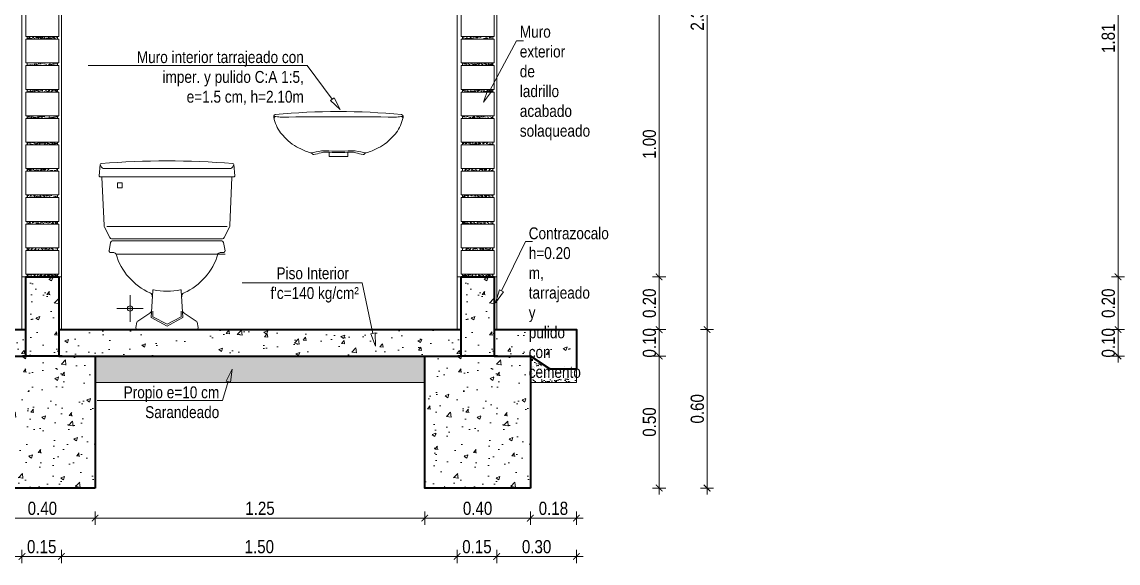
# Model space of a CAD drawing. Header units: metres. Extents: x 115.1 to 149.6, y 26.3 to 56.6.
# Drawn here: x 120.34 to 124.495, y 46.365 to 48.414 of the extents above; entities that cross this region are included whole.
import ezdxf
from ezdxf import colors
from ezdxf.entities.mleader import LeaderData, LeaderLine
from ezdxf.math import Vec2, Vec3

# ---------------------------------------------------------------- set-up
doc = ezdxf.new("R2010")
doc.units = ezdxf.units.M
doc.layers.get('0').update_dxf_attribs({"color": 250})
doc.layers.get('Defpoints').update_dxf_attribs({"color": 30, "lineweight": 9})
for name, color, linetype, lineweight in [('-Achurado', 251, 'Continuous', 5), ('-Acotado', 251, 'Continuous', 5), ('-Corte', 7, 'Continuous', 35), ('-Ladrillo', 34, 'Continuous', 9), ('-Vista', 148, 'Continuous', 9), ('sanitarios', 134, 'Continuous', 15)]:
    doc.layers.add(name, color=color, linetype=linetype, lineweight=lineweight)
doc.layers.add('A_50_CotasExter', color=253, linetype='Continuous')
doc.styles.add('-Arial Narrow', font='ARIALN.TTF')
doc.dimstyles.new('Esc 1_20n', dxfattribs={"dimscale": 0.02, "dimtxt": 2, "dimasz": 1, "dimexe": 1, "dimexo": 1, "dimgap": 0.45, "dimtad": 1, "dimtoh": 1, "dimzin": 3, "dimdsep": 46, "dimtxsty": '-Arial Narrow', "dimblk": 'ARCHTICK', "dimcen": 1, "dimdle": 1, "dimclrd": 252, "dimclre": 252, "dimclrt": 252, "dimadec": 0, "dimazin": 0, "dimtfac": 1, "dimtix": 1, "dimtmove": 1, "dimatfit": 2, "dimldrblk": 'ARCHTICK', "dimfxl": 1, "dimfxlon": 1, "dimtolj": 2, "dimlwd": 5, "dimlwe": 5, "dimarcsym": 0})

# ---------------------------------------------------------------- blocks, each defined once
blk = doc.blocks.new('Ladrillo de Canto')
at = {"layer": '-Achurado', "ltscale": 0.009}
h = blk.add_hatch(dxfattribs=at)
h.set_pattern_fill('AR-CONC', color=256, scale=0.0001)
h.paths.add_polyline_path([(0.0575, 0.01), (-0.0575, 0.01), (-0.0575, 0), (0.0575, 0)])
at = {"layer": '-Ladrillo', "lineweight": 5}
for p, q in [((-0.0625, 0.1), (0.0625, 0.1)), ((-0.0625, 0.01), (-0.0625, 0.1)), ((0.0625, 0.1), (0.0625, 0.01)), ((0.0625, 0.01), (-0.0625, 0.01))]:
    blk.add_line(p, q, dxfattribs=at)
blk.add_lwpolyline([(0.0575, 0.01), (-0.0575, 0.01), (-0.0575, 0), (0.0575, 0)], close=True, dxfattribs=at)
blk = doc.blocks.new('*U294')
at = {"layer": '-Acotado', "xscale": -1}
blk.add_blockref('Ladrillo de Canto', (0, -0.05), dxfattribs=at)
blk = doc.blocks.new('*U295')
at = {"layer": '-Acotado', "color": 0, "linetype": 'ByBlock', "lineweight": -2, "transparency": 16777216}
for p in [(0, 1.9), (0, 1.8)]:
    blk.add_blockref('*U294', p, dxfattribs=at)
at = {"layer": '-Acotado', "color": 0, "linetype": 'ByBlock', "lineweight": -2}
for p in [(0, 1.7), (0, 1.6), (0, 1.5), (0, 1.4), (0, 1.3), (0, 1.2), (0, 1.1), (0, 1), (0, 0.9), (0, 0.8), (0, 0.7), (0, 0.6), (0, 0.5), (0, 0.4), (0, 0.3), (0, 0.2), (0, 0.1), (0, 0)]:
    blk.add_blockref('*U294', p, dxfattribs=at)
blk = doc.blocks.new('_ArchTick')
at = {"color": 0, "linetype": 'ByBlock', "const_width": 0.15}
blk.add_lwpolyline([(-0.5, -0.5), (0.5, 0.5)], dxfattribs=at)
blk = doc.blocks.new('*D298')
at = {"layer": 'A_50_CotasExter', "color": 252, "lineweight": 5, "transparency": 16777216}
for p, q in [((120.2172, 46.5603), (120.2172, 46.5103)), ((120.6172, 46.5603), (120.6172, 46.5103)), ((120.1922, 46.5353), (120.6422, 46.5353))]:
    blk.add_line(p, q, dxfattribs=at)
at = {"layer": 'Defpoints', "color": 0, "transparency": 16777216}
for p in [(120.2172, 46.6491), (120.6172, 46.6491), (120.6172, 46.5353)]:
    blk.add_point(p, dxfattribs=at)
at = {"layer": 'A_50_CotasExter', "color": 252, "lineweight": 5, "transparency": 16777216, "xscale": 0.025, "yscale": 0.025, "zscale": 0.025, "rotation": 180}
blk.add_blockref('_ArchTick', (120.2172, 46.5353), dxfattribs=at)
at = {"layer": 'A_50_CotasExter', "color": 252, "lineweight": 5, "transparency": 16777216, "xscale": 0.025, "yscale": 0.025, "zscale": 0.025}
blk.add_blockref('_ArchTick', (120.6172, 46.5353), dxfattribs=at)
at = {"layer": 'A_50_CotasExter', "color": 252, "transparency": 16777216, "insert": (120.4172, 46.572), "char_height": 0.05, "attachment_point": 5, "style": '-Arial Narrow'}
blk.add_mtext('\\A2;0.40', dxfattribs=at)
blk = doc.blocks.new('*D299')
at = {"layer": 'A_50_CotasExter', "color": 252, "lineweight": 5, "transparency": 16777216}
for p, q in [((120.3147, 46.39), (120.5147, 46.39)), ((120.3397, 46.415), (120.3397, 46.365)), ((120.4897, 46.415), (120.4897, 46.365))]:
    blk.add_line(p, q, dxfattribs=at)
at = {"layer": 'Defpoints', "color": 0, "transparency": 16777216}
for p in [(120.3397, 47.2491), (120.4897, 47.2491), (120.4897, 46.39)]:
    blk.add_point(p, dxfattribs=at)
at = {"layer": 'A_50_CotasExter', "color": 252, "lineweight": 5, "transparency": 16777216, "xscale": 0.025, "yscale": 0.025, "zscale": 0.025}
for p, rotation in [((120.3397, 46.39), 179.9999992229521), ((120.4897, 46.39), 359.9999992229521)]:
    blk.add_blockref('_ArchTick', p, dxfattribs=dict(at, rotation=rotation))
at = {"layer": 'A_50_CotasExter', "color": 252, "transparency": 16777216, "insert": (120.4147, 46.4268), "char_height": 0.05, "attachment_point": 5, "rotation": 360, "style": '-Arial Narrow'}
blk.add_mtext('\\A2;0.15', dxfattribs=at)
blk = doc.blocks.new('*D296')
at = {"layer": 'A_50_CotasExter', "color": 252, "lineweight": 5, "transparency": 16777216}
for p, q in [((118.8147, 46.39), (120.3647, 46.39)), ((118.8397, 46.415), (118.8397, 46.365)), ((120.3397, 46.415), (120.3397, 46.365))]:
    blk.add_line(p, q, dxfattribs=at)
at = {"layer": 'Defpoints', "color": 0, "transparency": 16777216}
for p in [(118.8397, 47.2491), (120.3397, 47.2491), (120.3397, 46.39)]:
    blk.add_point(p, dxfattribs=at)
at = {"layer": 'A_50_CotasExter', "color": 252, "lineweight": 5, "transparency": 16777216, "xscale": 0.025, "yscale": 0.025, "zscale": 0.025}
for p, rotation in [((118.8397, 46.39), 179.9999992229524), ((120.3397, 46.39), 359.9999992229523)]:
    blk.add_blockref('_ArchTick', p, dxfattribs=dict(at, rotation=rotation))
at = {"layer": 'A_50_CotasExter', "color": 252, "transparency": 16777216, "insert": (119.5897, 46.4268), "char_height": 0.05, "attachment_point": 5, "rotation": 360, "style": '-Arial Narrow'}
blk.add_mtext('\\A2;1.50', dxfattribs=at)
blk = doc.blocks.new('*U300')
at = {"layer": '-Acotado', "xscale": -1}
blk.add_blockref('Ladrillo de Canto', (0, -0.05), dxfattribs=at)
blk = doc.blocks.new('*U301')
at = {"layer": '-Acotado', "color": 0, "linetype": 'ByBlock', "lineweight": -2, "transparency": 16777216}
for p in [(0, 1.9), (0, 1.8)]:
    blk.add_blockref('*U300', p, dxfattribs=at)
at = {"layer": '-Acotado', "color": 0, "linetype": 'ByBlock', "lineweight": -2}
for p in [(0, 1.7), (0, 1.6), (0, 1.5), (0, 1.4), (0, 1.3), (0, 1.2), (0, 1.1), (0, 1), (0, 0.9), (0, 0.8), (0, 0.7), (0, 0.6), (0, 0.5), (0, 0.4), (0, 0.3), (0, 0.2), (0, 0.1), (0, 0)]:
    blk.add_blockref('*U300', p, dxfattribs=at)
blk = doc.blocks.new('_ClosedBlank')
at = {"color": 0, "linetype": 'ByBlock', "lineweight": -2}
for p, q in [((-1, 0.167), (0, 0)), ((-1, 0.167), (-1, -0.167)), ((0, 0), (-1, -0.167))]:
    blk.add_line(p, q, dxfattribs=at)
blk = doc.blocks.new('*D304')
at = {"layer": 'A_50_CotasExter', "color": 252, "lineweight": 5, "transparency": 16777216}
for p, q in [((121.8672, 46.5603), (121.8672, 46.5103)), ((122.2672, 46.5603), (122.2672, 46.5103)), ((121.8422, 46.5353), (122.2922, 46.5353))]:
    blk.add_line(p, q, dxfattribs=at)
at = {"layer": 'Defpoints', "color": 0, "transparency": 16777216}
for p in [(121.8672, 46.6491), (122.2672, 46.6491), (122.2672, 46.5353)]:
    blk.add_point(p, dxfattribs=at)
at = {"layer": 'A_50_CotasExter', "color": 252, "lineweight": 5, "transparency": 16777216, "xscale": 0.025, "yscale": 0.025, "zscale": 0.025, "rotation": 180}
blk.add_blockref('_ArchTick', (121.8672, 46.5353), dxfattribs=at)
at = {"layer": 'A_50_CotasExter', "color": 252, "lineweight": 5, "transparency": 16777216, "xscale": 0.025, "yscale": 0.025, "zscale": 0.025}
blk.add_blockref('_ArchTick', (122.2672, 46.5353), dxfattribs=at)
at = {"layer": 'A_50_CotasExter', "color": 252, "transparency": 16777216, "insert": (122.0672, 46.572), "char_height": 0.05, "attachment_point": 5, "style": '-Arial Narrow'}
blk.add_mtext('\\A2;0.40', dxfattribs=at)
blk = doc.blocks.new('*D305')
at = {"layer": 'A_50_CotasExter', "color": 252, "lineweight": 5, "transparency": 16777216}
for p, q in [((121.9647, 46.39), (122.1647, 46.39)), ((121.9897, 46.415), (121.9897, 46.365)), ((122.1397, 46.415), (122.1397, 46.365))]:
    blk.add_line(p, q, dxfattribs=at)
at = {"layer": 'Defpoints', "color": 0, "transparency": 16777216}
for p in [(121.9897, 47.2491), (122.1397, 47.2491), (122.1397, 46.39)]:
    blk.add_point(p, dxfattribs=at)
at = {"layer": 'A_50_CotasExter', "color": 252, "lineweight": 5, "transparency": 16777216, "xscale": 0.025, "yscale": 0.025, "zscale": 0.025}
for p, rotation in [((121.9897, 46.39), 179.9999992229521), ((122.1397, 46.39), 359.9999992229521)]:
    blk.add_blockref('_ArchTick', p, dxfattribs=dict(at, rotation=rotation))
at = {"layer": 'A_50_CotasExter', "color": 252, "transparency": 16777216, "insert": (122.0647, 46.4268), "char_height": 0.05, "attachment_point": 5, "rotation": 360, "style": '-Arial Narrow'}
blk.add_mtext('\\A2;0.15', dxfattribs=at)
blk = doc.blocks.new('*D302')
at = {"layer": 'A_50_CotasExter', "color": 252, "lineweight": 5, "transparency": 16777216}
for p, q in [((120.4647, 46.39), (122.0147, 46.39)), ((120.4897, 46.415), (120.4897, 46.365)), ((121.9897, 46.415), (121.9897, 46.365))]:
    blk.add_line(p, q, dxfattribs=at)
at = {"layer": 'Defpoints', "color": 0, "transparency": 16777216}
for p in [(120.4897, 47.2491), (121.9897, 47.2491), (121.9897, 46.39)]:
    blk.add_point(p, dxfattribs=at)
at = {"layer": 'A_50_CotasExter', "color": 252, "lineweight": 5, "transparency": 16777216, "xscale": 0.025, "yscale": 0.025, "zscale": 0.025}
for p, rotation in [((120.4897, 46.39), 179.9999992229524), ((121.9897, 46.39), 359.9999992229523)]:
    blk.add_blockref('_ArchTick', p, dxfattribs=dict(at, rotation=rotation))
at = {"layer": 'A_50_CotasExter', "color": 252, "transparency": 16777216, "insert": (121.2397, 46.4268), "char_height": 0.05, "attachment_point": 5, "rotation": 360, "style": '-Arial Narrow'}
blk.add_mtext('\\A2;1.50', dxfattribs=at)
blk = doc.blocks.new('*D303')
at = {"layer": 'A_50_CotasExter', "color": 252, "lineweight": 5, "transparency": 16777216}
for p, q in [((120.6172, 46.5603), (120.6172, 46.5103)), ((121.8672, 46.5603), (121.8672, 46.5103)), ((120.5922, 46.5353), (121.8922, 46.5353))]:
    blk.add_line(p, q, dxfattribs=at)
at = {"layer": 'Defpoints', "color": 0, "transparency": 16777216}
for p in [(120.6172, 46.6491), (121.8672, 46.6491), (121.8672, 46.5353)]:
    blk.add_point(p, dxfattribs=at)
at = {"layer": 'A_50_CotasExter', "color": 252, "lineweight": 5, "transparency": 16777216, "xscale": 0.025, "yscale": 0.025, "zscale": 0.025, "rotation": 180}
blk.add_blockref('_ArchTick', (120.6172, 46.5353), dxfattribs=at)
at = {"layer": 'A_50_CotasExter', "color": 252, "lineweight": 5, "transparency": 16777216, "xscale": 0.025, "yscale": 0.025, "zscale": 0.025}
blk.add_blockref('_ArchTick', (121.8672, 46.5353), dxfattribs=at)
at = {"layer": 'A_50_CotasExter', "color": 252, "transparency": 16777216, "insert": (121.2422, 46.572), "char_height": 0.05, "attachment_point": 5, "style": '-Arial Narrow'}
blk.add_mtext('\\A2;1.25', dxfattribs=at)
blk = doc.blocks.new('*D306')
at = {"layer": 'A_50_CotasExter', "color": 252, "lineweight": 5, "transparency": 16777216}
for p, q in [((122.2672, 46.5603), (122.2672, 46.5103)), ((122.4422, 46.5603), (122.4422, 46.5103)), ((122.4672, 46.5353), (122.2422, 46.5353))]:
    blk.add_line(p, q, dxfattribs=at)
at = {"layer": 'Defpoints', "color": 0, "transparency": 16777216}
for p in [(122.2672, 47.2491), (122.4422, 47.2491), (122.2672, 46.5353)]:
    blk.add_point(p, dxfattribs=at)
at = {"layer": 'A_50_CotasExter', "color": 252, "lineweight": 5, "transparency": 16777216, "xscale": 0.025, "yscale": 0.025, "zscale": 0.025, "rotation": 180}
blk.add_blockref('_ArchTick', (122.2672, 46.5353), dxfattribs=at)
at = {"layer": 'A_50_CotasExter', "color": 252, "lineweight": 5, "transparency": 16777216, "xscale": 0.025, "yscale": 0.025, "zscale": 0.025}
blk.add_blockref('_ArchTick', (122.4422, 46.5353), dxfattribs=at)
at = {"layer": 'A_50_CotasExter', "color": 252, "transparency": 16777216, "insert": (122.3547, 46.572), "char_height": 0.05, "attachment_point": 5, "style": '-Arial Narrow'}
blk.add_mtext('\\A2;0.18', dxfattribs=at)
blk = doc.blocks.new('*D307')
at = {"layer": 'A_50_CotasExter', "color": 252, "lineweight": 5, "transparency": 16777216}
for p, q in [((122.4672, 46.39), (122.1147, 46.39)), ((122.1397, 46.415), (122.1397, 46.365)), ((122.4422, 46.415), (122.4422, 46.365))]:
    blk.add_line(p, q, dxfattribs=at)
at = {"layer": 'Defpoints', "color": 0, "transparency": 16777216}
for p in [(122.1397, 47.2491), (122.4422, 47.2491), (122.1397, 46.39)]:
    blk.add_point(p, dxfattribs=at)
at = {"layer": 'A_50_CotasExter', "color": 252, "lineweight": 5, "transparency": 16777216, "xscale": 0.025, "yscale": 0.025, "zscale": 0.025}
for p, rotation in [((122.1397, 46.39), 180.0000007770476), ((122.4422, 46.39), 7.770476262436432e-07)]:
    blk.add_blockref('_ArchTick', p, dxfattribs=dict(at, rotation=rotation))
at = {"layer": 'A_50_CotasExter', "color": 252, "transparency": 16777216, "insert": (122.2909, 46.4268), "char_height": 0.05, "attachment_point": 5, "rotation": 0, "style": '-Arial Narrow'}
blk.add_mtext('\\A2;0.30', dxfattribs=at)
blk = doc.blocks.new('*D316')
at = {"layer": 'A_50_CotasExter', "color": 252, "lineweight": 5, "transparency": 16777216}
for p, q in [((122.7555, 46.6241), (122.7555, 47.1741)), ((122.7305, 47.1491), (122.7805, 47.1491)), ((122.7305, 46.6491), (122.7805, 46.6491))]:
    blk.add_line(p, q, dxfattribs=at)
at = {"layer": 'Defpoints', "color": 0, "transparency": 16777216}
for p in [(122.2722, 47.1491), (122.7555, 47.1491), (122.2722, 46.6491)]:
    blk.add_point(p, dxfattribs=at)
at = {"layer": 'A_50_CotasExter', "color": 252, "lineweight": 5, "transparency": 16777216, "xscale": 0.025, "yscale": 0.025, "zscale": 0.025}
for p, rotation in [((122.7555, 47.1491), 90), ((122.7555, 46.6491), 270)]:
    blk.add_blockref('_ArchTick', p, dxfattribs=dict(at, rotation=rotation))
at = {"layer": 'A_50_CotasExter', "color": 252, "transparency": 16777216, "insert": (122.7187, 46.8991), "char_height": 0.05, "attachment_point": 5, "rotation": 90, "style": '-Arial Narrow'}
blk.add_mtext('\\A2;0.50', dxfattribs=at)
blk = doc.blocks.new('*D317')
at = {"layer": 'A_50_CotasExter', "color": 252, "lineweight": 5, "transparency": 16777216}
for p, q in [((122.7555, 47.2491), (122.7555, 47.2741)), ((122.7305, 47.2491), (122.7805, 47.2491)), ((122.7555, 47.1491), (122.7555, 47.2491)), ((122.7305, 47.1491), (122.7805, 47.1491)), ((122.7555, 47.1491), (122.7555, 47.1241))]:
    blk.add_line(p, q, dxfattribs=at)
at = {"layer": 'Defpoints', "color": 0, "transparency": 16777216}
for p in [(122.4472, 47.2491), (122.7555, 47.2491), (122.2722, 47.1491)]:
    blk.add_point(p, dxfattribs=at)
at = {"layer": 'A_50_CotasExter', "color": 252, "lineweight": 5, "transparency": 16777216, "xscale": 0.025, "yscale": 0.025, "zscale": 0.025}
for p, rotation in [((122.7555, 47.2491), 270), ((122.7555, 47.1491), 90)]:
    blk.add_blockref('_ArchTick', p, dxfattribs=dict(at, rotation=rotation))
at = {"layer": 'A_50_CotasExter', "color": 252, "transparency": 16777216, "insert": (122.7187, 47.1991), "char_height": 0.05, "attachment_point": 5, "rotation": 90, "style": '-Arial Narrow'}
blk.add_mtext('\\A2;0.10', dxfattribs=at)
blk = doc.blocks.new('*D318')
at = {"layer": 'A_50_CotasExter', "color": 252, "lineweight": 5, "transparency": 16777216}
for p, q in [((122.7555, 47.2241), (122.7555, 47.4741)), ((122.7305, 47.4491), (122.7805, 47.4491)), ((122.7305, 47.2491), (122.7805, 47.2491))]:
    blk.add_line(p, q, dxfattribs=at)
at = {"layer": 'Defpoints', "color": 0, "transparency": 16777216}
for p in [(122.1447, 47.4491), (122.7555, 47.4491), (122.4472, 47.2491)]:
    blk.add_point(p, dxfattribs=at)
at = {"layer": 'A_50_CotasExter', "color": 252, "lineweight": 5, "transparency": 16777216, "xscale": 0.025, "yscale": 0.025, "zscale": 0.025}
for p, rotation in [((122.7555, 47.4491), 90), ((122.7555, 47.2491), 270)]:
    blk.add_blockref('_ArchTick', p, dxfattribs=dict(at, rotation=rotation))
at = {"layer": 'A_50_CotasExter', "color": 252, "transparency": 16777216, "insert": (122.7187, 47.3491), "char_height": 0.05, "attachment_point": 5, "rotation": 90, "style": '-Arial Narrow'}
blk.add_mtext('\\A2;0.20', dxfattribs=at)
blk = doc.blocks.new('*D319')
at = {"layer": 'A_50_CotasExter', "color": 252, "lineweight": 5, "transparency": 16777216}
for p, q in [((122.7555, 47.4241), (122.7555, 48.4791)), ((122.7305, 48.4541), (122.7805, 48.4541)), ((122.7305, 47.4491), (122.7805, 47.4491))]:
    blk.add_line(p, q, dxfattribs=at)
at = {"layer": 'Defpoints', "color": 0, "transparency": 16777216}
for p in [(121.9947, 48.4541), (122.7555, 48.4541), (122.1447, 47.4491)]:
    blk.add_point(p, dxfattribs=at)
at = {"layer": 'A_50_CotasExter', "color": 252, "lineweight": 5, "transparency": 16777216, "xscale": 0.025, "yscale": 0.025, "zscale": 0.025}
for p, rotation in [((122.7555, 48.4541), 90), ((122.7555, 47.4491), 270)]:
    blk.add_blockref('_ArchTick', p, dxfattribs=dict(at, rotation=rotation))
at = {"layer": 'A_50_CotasExter', "color": 252, "transparency": 16777216, "insert": (122.7187, 47.9516), "char_height": 0.05, "attachment_point": 5, "rotation": 90, "style": '-Arial Narrow'}
blk.add_mtext('\\A2;1.00', dxfattribs=at)
blk = doc.blocks.new('*D322')
at = {"layer": 'A_50_CotasExter', "color": 252, "lineweight": 5, "transparency": 16777216}
for p, q in [((122.9371, 46.6241), (122.9371, 47.2741)), ((122.9121, 47.2491), (122.9621, 47.2491)), ((122.9121, 46.6491), (122.9621, 46.6491))]:
    blk.add_line(p, q, dxfattribs=at)
at = {"layer": 'Defpoints', "color": 0, "transparency": 16777216}
for p in [(122.2722, 47.2491), (122.9371, 47.2491), (122.2722, 46.6491)]:
    blk.add_point(p, dxfattribs=at)
at = {"layer": 'A_50_CotasExter', "color": 252, "lineweight": 5, "transparency": 16777216, "xscale": 0.025, "yscale": 0.025, "zscale": 0.025}
for p, rotation in [((122.9371, 47.2491), 90), ((122.9371, 46.6491), 270)]:
    blk.add_blockref('_ArchTick', p, dxfattribs=dict(at, rotation=rotation))
at = {"layer": 'A_50_CotasExter', "color": 252, "transparency": 16777216, "insert": (122.9004, 46.9491), "char_height": 0.05, "attachment_point": 5, "rotation": 90, "style": '-Arial Narrow'}
blk.add_mtext('\\A2;0.60', dxfattribs=at)
blk = doc.blocks.new('*D323')
at = {"layer": 'A_50_CotasExter', "color": 252, "lineweight": 5, "transparency": 16777216}
for p, q in [((122.9121, 49.6257), (122.9621, 49.6257)), ((122.9371, 47.2241), (122.9371, 49.6507)), ((122.9121, 47.2491), (122.9621, 47.2491))]:
    blk.add_line(p, q, dxfattribs=at)
at = {"layer": 'Defpoints', "color": 0, "transparency": 16777216}
for p in [(122.1351, 49.6257), (122.9371, 49.6257), (122.2722, 47.2491)]:
    blk.add_point(p, dxfattribs=at)
at = {"layer": 'A_50_CotasExter', "color": 252, "lineweight": 5, "transparency": 16777216, "xscale": 0.025, "yscale": 0.025, "zscale": 0.025}
for p, rotation in [((122.9371, 49.6257), 90), ((122.9371, 47.2491), 270)]:
    blk.add_blockref('_ArchTick', p, dxfattribs=dict(at, rotation=rotation))
at = {"layer": 'A_50_CotasExter', "color": 252, "transparency": 16777216, "insert": (122.9004, 48.4374), "char_height": 0.05, "attachment_point": 5, "rotation": 90, "style": '-Arial Narrow'}
blk.add_mtext('\\A2;2.38', dxfattribs=at)
blk = doc.blocks.new('*D347')
at = {"layer": 'A_50_CotasExter', "color": 252, "lineweight": 5, "transparency": 16777216}
for p, q in [((124.4953, 47.2491), (124.4953, 47.2741)), ((124.5203, 47.2491), (124.4703, 47.2491)), ((124.4953, 47.1491), (124.4953, 47.2491)), ((124.5203, 47.1491), (124.4703, 47.1491)), ((124.4953, 47.1491), (124.4953, 47.1241))]:
    blk.add_line(p, q, dxfattribs=at)
at = {"layer": 'Defpoints', "color": 0, "transparency": 16777216}
for p in [(124.4953, 47.2491), (124.6177, 47.2491), (124.6177, 47.1491)]:
    blk.add_point(p, dxfattribs=at)
at = {"layer": 'A_50_CotasExter', "color": 252, "lineweight": 5, "transparency": 16777216, "xscale": 0.025, "yscale": 0.025, "zscale": 0.025}
for p, rotation in [((124.4953, 47.2491), 270), ((124.4953, 47.1491), 90)]:
    blk.add_blockref('_ArchTick', p, dxfattribs=dict(at, rotation=rotation))
at = {"layer": 'A_50_CotasExter', "color": 252, "transparency": 16777216, "insert": (124.4586, 47.1991), "char_height": 0.05, "attachment_point": 5, "rotation": 90, "style": '-Arial Narrow'}
blk.add_mtext('\\A2;0.10', dxfattribs=at)
blk = doc.blocks.new('*D348')
at = {"layer": 'A_50_CotasExter', "color": 252, "lineweight": 5, "transparency": 16777216}
for p, q in [((124.4953, 47.2241), (124.4953, 47.4741)), ((124.5203, 47.4491), (124.4703, 47.4491)), ((124.5203, 47.2491), (124.4703, 47.2491))]:
    blk.add_line(p, q, dxfattribs=at)
at = {"layer": 'Defpoints', "color": 0, "transparency": 16777216}
for p in [(124.4953, 47.4491), (124.9177, 47.4491), (124.6177, 47.2491)]:
    blk.add_point(p, dxfattribs=at)
at = {"layer": 'A_50_CotasExter', "color": 252, "lineweight": 5, "transparency": 16777216, "xscale": 0.025, "yscale": 0.025, "zscale": 0.025}
for p, rotation in [((124.4953, 47.4491), 90), ((124.4953, 47.2491), 270)]:
    blk.add_blockref('_ArchTick', p, dxfattribs=dict(at, rotation=rotation))
at = {"layer": 'A_50_CotasExter', "color": 252, "transparency": 16777216, "insert": (124.4586, 47.3491), "char_height": 0.05, "attachment_point": 5, "rotation": 90, "style": '-Arial Narrow'}
blk.add_mtext('\\A2;0.20', dxfattribs=at)
blk = doc.blocks.new('*D349')
at = {"layer": 'A_50_CotasExter', "color": 252, "lineweight": 5, "transparency": 16777216}
for p, q in [((124.5203, 49.2564), (124.4703, 49.2564)), ((124.4953, 47.4241), (124.4953, 49.2814)), ((124.5203, 47.4491), (124.4703, 47.4491))]:
    blk.add_line(p, q, dxfattribs=at)
at = {"layer": 'Defpoints', "color": 0, "transparency": 16777216}
for p in [(124.4953, 49.2564), (125.0677, 49.2564), (124.9177, 47.4491)]:
    blk.add_point(p, dxfattribs=at)
at = {"layer": 'A_50_CotasExter', "color": 252, "lineweight": 5, "transparency": 16777216, "xscale": 0.025, "yscale": 0.025, "zscale": 0.025}
for p, rotation in [((124.4953, 49.2564), 90), ((124.4953, 47.4491), 270)]:
    blk.add_blockref('_ArchTick', p, dxfattribs=dict(at, rotation=rotation))
at = {"layer": 'A_50_CotasExter', "color": 252, "transparency": 16777216, "insert": (124.4586, 48.3527), "char_height": 0.05, "attachment_point": 5, "rotation": 90, "style": '-Arial Narrow'}
blk.add_mtext('\\A2;1.81', dxfattribs=at)

msp = doc.modelspace()

# ---------------------------------------------------------------- hatches: boundary and pattern name
at = {"layer": '-Achurado', "lineweight": 5}
h = msp.add_hatch(dxfattribs=at)
h.set_pattern_fill('AR-SAND', color=256, scale=0.0005)
h.set_pattern_definition([(37.5, (-3.334063, -21.277436), (-0.0008000156, 0.024470662), [0, -0.019304, 0, -0.02159, 0, -0.0206375]), (7.5, (-3.334063, -21.277436), (0.022476164, 0.035841255), [0, -0.010414, 0, -0.017399, 0, -0.0066675]), (327.5, (-3.349684, -21.277436), (0.0395496185, 7.18592e-05), [0, -0.00635, 0, -0.02286, 0, -0.029845]), (317.5, (-3.349684, -21.277436), (0.038177823, 0.011146466), [0, -0.003175, 0, -0.014986, 0, -0.017145])])
h.paths.add_polyline_path([(121.8672, 47.0491), (121.8672, 47.1491), (120.6172, 47.1491), (120.6172, 47.0491)])
h = msp.add_hatch(dxfattribs=at)
h.set_pattern_fill('AR-SAND', color=256, scale=0.0005)
h.set_pattern_definition([(37.5, (-8.297174, -21.277436), (-0.0008000156, 0.024470662), [0, -0.019304, 0, -0.02159, 0, -0.0206375]), (7.5, (-8.297174, -21.277436), (0.022476164, 0.035841255), [0, -0.010414, 0, -0.017399, 0, -0.0066675]), (327.5, (-8.312795, -21.277436), (0.0395496185, 7.18592e-05), [0, -0.00635, 0, -0.02286, 0, -0.029845]), (317.5, (-8.312795, -21.277436), (0.038177823, 0.011146466), [0, -0.003175, 0, -0.014986, 0, -0.017145])])
h.paths.add_polyline_path([(122.2672, 47.0491), (122.2672, 47.1491), (122.3422, 47.0991), (122.4422, 47.0991), (122.4422, 47.0491)])
at = {"lineweight": 5, "true_color": 0x636466}
h = msp.add_hatch(dxfattribs=at)
h.set_pattern_fill('AR-CONC', color=251, scale=0.0008)
h.set_pattern_definition([(50, (-1127.47417, -452.02318), (0.145747735, -0.012751268), [0.01524, -0.16764]), (355, (-1127.47417, -452.02318), (-0.028194737, 0.152845476), [0.012192, -0.134112467]), (100.451445, (-1127.46202, -452.02425), (0.117552998, 0.140094202), [0.012952007, -0.142472196]), (46.1842, (-1127.47417, -451.98254), (0.216863233, -0.033633862), [0.02286, -0.25146]), (96.635558, (-1127.4561, -451.98535), (0.189923307, 0.1979409), [0.01942802, -0.213708487]), (351.184151, (-1127.47417, -451.98254), (0.189923307, 0.1979409), [0.018287974, -0.201167786]), (21, (-1127.45385, -451.9927), (0.121291513, -0.081812159), [0.01524, -0.16764]), (326, (-1127.45385, -451.9927), (0.049441623, 0.147350373), [0.012192, -0.134112]), (71.451445, (-1127.44374, -451.99952), (0.170733135, 0.065538215), [0.012952007, -0.14247195]), (37.5, (-1127.474167, -452.023185), (0.0024708826, 0.067644031), [0, -0.1324864, 0, -0.136144, 0, -0.13462]), (7.5, (-1127.47417, -452.023185), (0.05345573, 0.08014446), [0, -0.0776224, 0, -0.1294384, 0, -0.051308]), (327.5, (-1127.51948, -452.023185), (0.1084724761, -0.0045829952), [0, -0.0508, 0, -0.158496, 0, -0.210312]), (317.5, (-1127.5398, -452.023185), (0.118503345, 0.020341193), [0, -0.06604, 0, -0.1052576, 0, -0.149352])])
h.paths.add_polyline_path([(120.4797, 47.4491), (120.4797, 47.1491), (120.616, 47.1491), (120.616, 46.6491), (120.2172, 46.6491), (120.2172, 47.1491), (120.3547, 47.1491), (120.3547, 47.4491)])
h = msp.add_hatch(dxfattribs=at)
h.set_pattern_fill('AR-CONC', color=251, scale=0.0008)
h.set_pattern_definition([(50, (-1125.82417, -452.02318), (0.145747735, -0.012751268), [0.01524, -0.16764]), (355, (-1125.82417, -452.02318), (-0.028194737, 0.152845476), [0.012192, -0.134112467]), (100.451445, (-1125.81203, -452.02425), (0.117552998, 0.140094202), [0.012952007, -0.142472196]), (46.1842, (-1125.82417, -451.98254), (0.216863233, -0.033633862), [0.02286, -0.25146]), (96.635558, (-1125.8061, -451.98535), (0.189923307, 0.1979409), [0.01942802, -0.213708487]), (351.184151, (-1125.82417, -451.98254), (0.189923307, 0.1979409), [0.018287974, -0.201167786]), (21, (-1125.80385, -451.9927), (0.121291513, -0.081812159), [0.01524, -0.16764]), (326, (-1125.80385, -451.9927), (0.049441623, 0.147350373), [0.012192, -0.134112]), (71.451445, (-1125.79375, -451.99952), (0.170733135, 0.065538215), [0.012952007, -0.14247195]), (37.5, (-1125.824174, -452.023185), (0.0024708826, 0.067644031), [0, -0.1324864, 0, -0.136144, 0, -0.13462]), (7.5, (-1125.824174, -452.023185), (0.05345573, 0.08014446), [0, -0.0776224, 0, -0.1294384, 0, -0.051308]), (327.5, (-1125.86949, -452.023185), (0.1084724761, -0.0045829952), [0, -0.0508, 0, -0.158496, 0, -0.210312]), (317.5, (-1125.88981, -452.023185), (0.118503345, 0.020341193), [0, -0.06604, 0, -0.1052576, 0, -0.149352])])
h.paths.add_polyline_path([(122.1297, 47.4491), (122.1297, 47.1491), (122.266, 47.1491), (122.266, 46.6491), (121.8672, 46.6491), (121.8672, 47.1491), (122.0047, 47.1491), (122.0047, 47.4491)])
h = msp.add_hatch(dxfattribs=at)
h.set_pattern_fill('AR-CONC', color=251, scale=0.0008)
h.set_pattern_definition([(50, (-4.98406, -21.27744), (0.14574774, -0.01275127), [0.01524, -0.16764]), (355, (-4.98406, -21.27744), (-0.02819474, 0.15284548), [0.012192, -0.13411247]), (100.45144, (-4.97191, -21.2785), (0.117553, 0.1400942), [0.012952, -0.1424722]), (46.1842, (-4.98406, -21.2368), (0.21686323, -0.03363386), [0.02286, -0.25146]), (96.63556, (-4.96598, -21.2396), (0.1899233, 0.1979409), [0.01942802, -0.2137085]), (351.18415, (-4.98406, -21.2368), (0.1899233, 0.1979409), [0.01828797, -0.2011678]), (21, (-4.96374, -21.24696), (0.12129151, -0.08181216), [0.01524, -0.16764]), (326, (-4.96374, -21.24696), (0.04944162, 0.14735037), [0.012192, -0.134112]), (71.45144, (-4.95363, -21.25377), (0.17073314, 0.06553822), [0.012952, -0.14247195]), (37.5, (-4.984056, -21.277436), (0.002470883, 0.067644031), [0, -0.1324864, 0, -0.136144, 0, -0.13462]), (7.5, (-4.984056, -21.277436), (0.05345573, 0.08014446), [0, -0.0776224, 0, -0.1294384, 0, -0.051308]), (327.5, (-5.02937, -21.277436), (0.108472476, -0.004582995), [0, -0.0508, 0, -0.158496, 0, -0.210312]), (317.5, (-5.04969, -21.27744), (0.118503345, 0.02034119), [0, -0.06604, 0, -0.1052576, 0, -0.149352])])
h.paths.add_polyline_path([(120.3547, 47.1491), (120.3547, 47.2491), (118.8297, 47.2491), (118.8297, 47.1491)])
h = msp.add_hatch(dxfattribs=at)
h.set_pattern_fill('AR-CONC', color=251, scale=0.0008)
h.set_pattern_definition([(50, (-3.33406, -21.27744), (0.14574774, -0.01275127), [0.01524, -0.16764]), (355, (-3.33406, -21.27744), (-0.02819474, 0.15284548), [0.012192, -0.13411247]), (100.45144, (-3.32192, -21.2785), (0.117553, 0.1400942), [0.012952, -0.1424722]), (46.1842, (-3.33406, -21.2368), (0.21686323, -0.03363386), [0.02286, -0.25146]), (96.63556, (-3.316, -21.2396), (0.1899233, 0.1979409), [0.01942802, -0.2137085]), (351.18415, (-3.33406, -21.2368), (0.1899233, 0.1979409), [0.01828797, -0.2011678]), (21, (-3.31374, -21.24696), (0.12129151, -0.08181216), [0.01524, -0.16764]), (326, (-3.31374, -21.24696), (0.04944162, 0.14735037), [0.012192, -0.134112]), (71.45144, (-3.30364, -21.25377), (0.17073314, 0.06553822), [0.012952, -0.14247195]), (37.5, (-3.334063, -21.277436), (0.002470883, 0.067644031), [0, -0.1324864, 0, -0.136144, 0, -0.13462]), (7.5, (-3.33406, -21.277436), (0.05345573, 0.08014446), [0, -0.0776224, 0, -0.1294384, 0, -0.051308]), (327.5, (-3.379377, -21.277436), (0.108472476, -0.004582995), [0, -0.0508, 0, -0.158496, 0, -0.210312]), (317.5, (-3.3997, -21.27744), (0.118503345, 0.02034119), [0, -0.06604, 0, -0.1052576, 0, -0.149352])])
h.paths.add_polyline_path([(122.0047, 47.1491), (122.0047, 47.2491), (120.4797, 47.2491), (120.4797, 47.1491)])
h = msp.add_hatch(dxfattribs=at)
h.set_pattern_fill('AR-CONC', color=251, scale=0.0008)
h.set_pattern_definition([(50, (-1093.44563, -448.445), (0.145747735, -0.012751268), [0.01524, -0.16764]), (355, (-1093.44563, -448.445), (-0.028194737, 0.152845476), [0.012192, -0.134112467]), (100.451445, (-1093.43349, -448.44606), (0.117552998, 0.140094202), [0.012952007, -0.142472196]), (46.1842, (-1093.44563, -448.40436), (0.216863233, -0.033633862), [0.02286, -0.25146]), (96.635558, (-1093.42756, -448.40716), (0.189923307, 0.1979409), [0.01942802, -0.213708487]), (351.184151, (-1093.44563, -448.40436), (0.189923307, 0.1979409), [0.018287974, -0.201167786]), (21, (-1093.42531, -448.41452), (0.121291513, -0.081812159), [0.01524, -0.16764]), (326, (-1093.42531, -448.41452), (0.049441623, 0.147350373), [0.012192, -0.134112]), (71.451445, (-1093.4152, -448.42134), (0.170733135, 0.065538215), [0.012952007, -0.14247195]), (37.5, (-1093.44563, -448.445), (0.0024708826, 0.067644031), [0, -0.1324864, 0, -0.136144, 0, -0.13462]), (7.5, (-1093.44563, -448.445), (0.05345573, 0.08014446), [0, -0.0776224, 0, -0.1294384, 0, -0.051308]), (327.5, (-1093.490945, -448.445), (0.1084724761, -0.0045829952), [0, -0.0508, 0, -0.158496, 0, -0.210312]), (317.5, (-1093.511265, -448.445), (0.118503345, 0.020341193), [0, -0.06604, 0, -0.1052576, 0, -0.149352])])
h.paths.add_polyline_path([(122.1297, 47.2491), (122.4422, 47.2491), (122.4422, 47.0991), (122.3422, 47.0991), (122.2672, 47.1491), (122.1297, 47.1491)])

# ---------------------------------------------------------------- linework, layer by layer
at = {"layer": '-Achurado'}
msp.add_line((120.6172, 47.0491), (121.8672, 47.0491), dxfattribs=at)
msp.add_lwpolyline([(122.2672, 47.0491), (122.4422, 47.0491), (122.4422, 47.0991)], dxfattribs=at)
at = {"layer": '-Corte', "ltscale": 0.009}
for p, q in [((118.8297, 47.2491), (120.3547, 47.2491)), ((120.4797, 47.2491), (122.0047, 47.2491)), ((120.4922, 47.1491), (120.3422, 47.1491)), ((120.6172, 47.1491), (121.8672, 47.1491)), ((122.1422, 47.1491), (121.9922, 47.1491))]:
    msp.add_line(p, q, dxfattribs=at)
for points in [[(120.6172, 46.6491), (120.2172, 46.6491), (120.2172, 47.1491), (120.3547, 47.1491), (120.3547, 47.4491), (120.4797, 47.4491), (120.4797, 47.1491), (120.6172, 47.1491), (120.6172, 46.6491)], [(122.2672, 46.6491), (121.8672, 46.6491), (121.8672, 47.1491), (122.0047, 47.1491), (122.0047, 47.4491), (122.1297, 47.4491), (122.1297, 47.1491), (122.2672, 47.1491), (122.2672, 46.6491)], [(122.1297, 47.2491), (122.4422, 47.2491), (122.4422, 47.0991), (122.3422, 47.0991), (122.2672, 47.1491)]]:
    msp.add_lwpolyline(points, dxfattribs=at)
at = {"layer": '-Vista'}
for p, q in [((120.4897, 47.4491), (120.4897, 49.4757)), ((122.1397, 47.4491), (122.1397, 49.4757)), ((120.3397, 47.4491), (120.3397, 49.2569)), ((121.9897, 47.4491), (121.9897, 49.2569))]:
    msp.add_line(p, q, dxfattribs=at)
for points in [[(120.3397, 47.2491), (120.3397, 47.4491), (120.3547, 47.4491)], [(120.4797, 47.4491), (120.4897, 47.4491), (120.4897, 47.2491)], [(121.9897, 47.2491), (121.9897, 47.4491), (122.0047, 47.4491)], [(122.1297, 47.4491), (122.1397, 47.4491), (122.1397, 47.2491)]]:
    msp.add_lwpolyline(points, dxfattribs=at)
at = {"layer": 'sanitarios'}
for p, q in [((121.2947, 48.0541), (121.2947, 48.0578)), ((121.7847, 48.0541), (121.7847, 48.0578)), ((121.5047, 47.9201), (121.5047, 47.9051)), ((121.5747, 47.9201), (121.5747, 47.9051)), ((121.5047, 47.9051), (121.5747, 47.9051)), ((120.6325, 47.8314), (120.6368, 47.8747)), ((120.6525, 47.8591), (121.1268, 47.8591)), ((121.1468, 47.8314), (121.1425, 47.8747)), ((120.6355, 47.8281), (121.1438, 47.8281)), ((120.651, 47.6433), (120.6432, 47.827)), ((120.7017, 47.7861), (120.7017, 47.8046)), ((120.7017, 47.8046), (120.7202, 47.8046)), ((120.7202, 47.8046), (120.7202, 47.7861)), ((121.1283, 47.6433), (121.1361, 47.827)), ((120.7202, 47.7861), (120.7017, 47.7861)), ((120.6526, 47.6372), (120.6724, 47.5975)), ((120.6615, 47.6401), (121.1178, 47.6401)), ((121.1267, 47.6372), (121.1069, 47.5975)), ((120.6796, 47.5931), (121.0997, 47.5931)), ((120.6823, 47.5851), (121.097, 47.5851)), ((120.6698, 47.5481), (120.6754, 47.5793)), ((121.1096, 47.5481), (121.1039, 47.5793)), ((120.6757, 47.5411), (120.6879, 47.5411)), ((120.7025, 47.5351), (121.1097, 47.5351)), ((121.1037, 47.5411), (121.0914, 47.5411)), ((120.7497, 47.2791), (120.7497, 47.3791)), ((120.8294, 47.2951), (120.8354, 47.3972)), ((120.9499, 47.2951), (120.9439, 47.3972)), ((120.6997, 47.3291), (120.7997, 47.3291)), ((120.7786, 47.2817), (120.8244, 47.3119)), ((120.8294, 47.2951), (120.8897, 47.2624)), ((120.8358, 47.3195), (120.8362, 47.2973)), ((120.8362, 47.2973), (120.8897, 47.2695)), ((120.9431, 47.2973), (120.8897, 47.2695)), ((120.9499, 47.2951), (120.8897, 47.2624)), ((120.9435, 47.3195), (120.9431, 47.2973)), ((121.0008, 47.2817), (120.9549, 47.3119)), ((120.7714, 47.2575), (120.7756, 47.2773)), ((121.0079, 47.2575), (121.0037, 47.2773)), ((121.001, 47.2491), (120.7783, 47.2491))]:
    msp.add_line(p, q, dxfattribs=at)
msp.add_circle((120.7497, 47.3291), 0.01, dxfattribs=at)
for centre, radius, start, end in [((121.3007, 48.0578), 0.006, 95.4182, 180), ((121.3007, 48.0541), 0.006, 180, 191.5951), ((121.4449, 48.0837), 0.1533, 191.5951, 215.6587), ((121.2969, 48.0593), 0.002, 158.102, 256.4968), ((121.3015, 48.0501), 0.006, 79.5627, 193.1752), ((121.3239, 48.1713), 0.1172, 256.4968, 259.5627), ((121.5397, 45.5379), 2.5371, 84.5818, 95.4182), ((121.3239, 48.1713), 0.1172, 259.5627, 270.3922), ((121.5397, 24.9421), 23.113, 89.46702, 90.53298), ((121.7555, 48.1713), 0.1172, 269.6078, 280.4373), ((121.6344, 48.0837), 0.1533, 324.3413, 348.4049), ((121.7555, 48.1713), 0.1172, 280.4373, 283.5032), ((121.7778, 48.0501), 0.006, 346.8248, 100.4373), ((121.7787, 48.0578), 0.006, 0, 84.5818), ((121.7824, 48.0593), 0.002, 283.5032, 21.898), ((121.7787, 48.0541), 0.006, 348.4049, 0), ((121.5933, 48.2286), 0.3597, 220.6507, 227.2937), ((121.4749, 48.1062), 0.1895, 228.5013, 240.2089), ((121.6044, 48.1062), 0.1895, 299.7911, 311.4987), ((121.486, 48.2286), 0.3597, 312.7063, 319.3493), ((118.5821, 42.3708), 6.2345, 63.00137, 63.3272), ((121.4812, 48.1094), 0.1961, 249.4549, 256.1241), ((121.3185, 48.7768), 0.8655, 277.6814, 280.471), ((121.4313, 47.9074), 0.012, 36.8613, 76.1241), ((121.3912, 48.1864), 0.2797, 281.2461, 287.265), ((121.4891, 47.8716), 0.05, 86.64, 107.265), ((121.4867, 47.8667), 0.06, 86.5017, 100.471), ((121.5397, 48.7333), 0.8083, 266.5017, 273.4983), ((121.5397, 48.7333), 0.8133, 266.64, 273.36), ((121.5903, 47.8716), 0.05, 72.735, 93.36), ((121.5926, 47.8667), 0.06, 79.529, 93.4983), ((121.7608, 48.7768), 0.8655, 259.529, 262.3186), ((121.6881, 48.1864), 0.2797, 252.735, 258.7539), ((121.648, 47.9074), 0.012, 103.8759, 143.1387), ((121.5981, 48.1094), 0.1961, 283.8759, 290.5451), ((124.4972, 42.3708), 6.2345, 116.6728, 116.99863), ((120.6408, 47.8743), 0.004, 94.4759, 174.2894), ((120.8897, 44.6953), 3.1928, 85.5241, 94.4759), ((121.1385, 47.8743), 0.004, 5.7106, 85.5241), ((121.4459, 47.9184), 0.00631, 216.8613, 268.4353), ((121.6334, 47.9184), 0.00631, 271.5647, 323.1387), ((120.6536, 47.8758), 0.0168, 183.6833, 273.6926), ((121.1257, 47.8758), 0.0168, 266.3074, 356.3167), ((120.6355, 47.8311), 0.003, 174.2894, 270), ((120.6442, 47.8271), 0.001, 90, 182.4366), ((121.1351, 47.8271), 0.001, 357.5634, 90), ((121.1438, 47.8311), 0.003, 270, 5.7106), ((120.666, 47.6439), 0.015, 182.4366, 206.5651), ((121.1133, 47.6439), 0.015, 333.4349, 357.5634), ((120.6796, 47.6011), 0.008, 206.5651, 270), ((120.6823, 47.5781), 0.007, 90, 169.6952), ((121.097, 47.5781), 0.007, 10.3048, 90), ((121.0997, 47.6011), 0.008, 270, 333.4349), ((120.6757, 47.5471), 0.006, 169.6952, 270), ((121.1037, 47.5471), 0.006, 270, 10.3048), ((120.6856, 47.5289), 0.0124, 29.8813, 79.4105), ((120.7027, 47.5495), 0.0144, 226.6182, 270.887), ((120.9214, 47.6024), 0.2349, 196.649, 245.8175), ((120.8579, 47.6024), 0.2349, 294.1825, 343.351), ((121.0766, 47.5495), 0.0144, 269.113, 313.3818), ((121.0937, 47.5289), 0.0124, 100.5895, 150.1187), ((120.8191, 47.3744), 0.015, 356.6335, 65.8175), ((120.8384, 47.397), 0.003, 78.9143, 176.6335), ((120.8897, 47.6585), 0.2634, 258.9143, 281.0857), ((120.9409, 47.397), 0.003, 3.3665, 101.0857), ((120.9603, 47.3744), 0.015, 114.1825, 183.3665), ((120.8161, 47.3244), 0.015, 303.4468, 356.6335), ((120.9632, 47.3244), 0.015, 183.3665, 236.5532), ((120.7783, 47.2561), 0.007, 168.1579, 270), ((120.7824, 47.2758), 0.007, 123.4468, 168.1579), ((120.9969, 47.2758), 0.007, 11.8421, 56.5532), ((121.001, 47.2561), 0.007, 270, 11.8421)]:
    msp.add_arc(centre, radius, start, end, dxfattribs=at)

# ---------------------------------------------------------------- block references
at = {"layer": '-Acotado', "xscale": -1}
for name, p in [('*U295', (120.4172, 47.4991)), ('*U301', (122.0672, 47.4991))]:
    msp.add_blockref(name, p, dxfattribs=at)

# ---------------------------------------------------------------- dimensions: what is measured, and where the dimension line sits
at = {"layer": 'A_50_CotasExter'}
for base, p1, p2, angle, picture, middle in [((122.9371, 49.6257), (122.2722, 47.2491), (122.1351, 49.6257), 270, '*D323', (122.9004, 48.4374)), ((124.4953, 49.2564), (124.9177, 47.4491), (125.0677, 49.2564), 270, '*D349', (124.4586, 48.3527)), ((122.75550527, 48.45407056), (122.14465678, 47.4490706), (121.99465678, 48.45407056), 270, '*D319', (122.71872663, 47.95157058)), ((122.7555, 47.4491), (122.4472, 47.2491), (122.1447, 47.4491), 270, '*D318', (122.7187, 47.3491)), ((124.4953, 47.4491), (124.6177, 47.2491), (124.9177, 47.4491), 270, '*D348', (124.4586, 47.3491)), ((122.7555, 47.2491), (122.2722, 47.1491), (122.4472, 47.2491), 270, '*D317', (122.7187, 47.1991)), ((120.3397, 46.39), (118.8397, 47.2491), (120.3397, 47.2491), 180, '*D296', (119.5897, 46.4268)), ((120.4897, 46.39), (120.3397, 47.2491), (120.4897, 47.2491), 180, '*D299', (120.4147, 46.4268)), ((121.9897, 46.39), (120.4897, 47.2491), (121.9897, 47.2491), 180, '*D302', (121.2397, 46.4268)), ((122.1397, 46.39), (121.9897, 47.2491), (122.1397, 47.2491), 180, '*D305', (122.0647, 46.4268)), ((120.6172, 46.5353), (120.2172, 46.6491), (120.6172, 46.6491), 180, '*D298', (120.4172, 46.572)), ((122.2672, 46.5353), (121.8672, 46.6491), (122.2672, 46.6491), 180, '*D304', (122.0672, 46.572))]:
    dim = msp.add_linear_dim(base=base, p1=p1, p2=p2, angle=angle, dimstyle='Esc 1_20n', override={"dimscale": 0.025}, dxfattribs=at)
    dim.commit()
    dim.dimension.update_dxf_attribs({"geometry": picture, "text_midpoint": middle})
for p1, p2, distance, picture, middle in [((122.2722, 46.6491), (122.2722, 47.2491), -0.665, '*D322', (122.9004, 46.9491)), ((124.6177, 47.1491), (124.6177, 47.2491), 0.1223, '*D347', (124.4586, 47.1991)), ((122.4422, 47.2491), (122.1397, 47.2491), 0.859, '*D307', (122.2909, 46.4268)), ((122.4421570427, 47.2490706023), (122.2671570427, 47.2490706023), 0.713811713, '*D306', (122.3546570427, 46.5720375387)), ((122.2722, 46.6491), (122.2722, 47.1491), -0.4834, '*D316', (122.7187, 46.8991)), ((120.6172, 46.6491), (121.8672, 46.6491), -0.1138, '*D303', (121.2422, 46.572))]:
    dim = msp.add_aligned_dim(p1=p1, p2=p2, distance=distance, dimstyle='Esc 1_20n', override={"dimscale": 0.025}, dxfattribs=at)
    dim.commit()
    dim.dimension.update_dxf_attribs({"geometry": picture, "text_midpoint": middle})

# ---------------------------------------------------------------- leaders
at = {"layer": '-Acotado'}
ml = msp.add_multileader_mtext('Standard', dxfattribs=at)
ml.set_content('Muro exterior de ladrillo\\Pacabado solaqueado', color=7, style='-Arial Narrow')
ml.set_leader_properties(color=7, linetype='ByLayer', lineweight=0)
ml.set_arrow_properties(name='CLOSEDBLANK')
ml.build(insert=Vec2(0, 0))
ml.multileader.update_dxf_attribs({"has_dogleg": 0, "text_left_attachment_type": 6, "text_right_attachment_type": 6, "dogleg_length": 0, "arrow_head_size": 0.05, "scale": 0.025})
ctx = ml.context
ctx.base_point, ctx.scale, ctx.char_height, ctx.arrow_head_size, ctx.landing_gap_size, ctx.plane_origin = Vec3(122.2148, 48.3424), 0.025, 0.045, 0.05, 0.0125, Vec3(125.5942, 49.192)
ctx.left_attachment, ctx.right_attachment = 6, 6
notes = []
notes.append((ctx, [(0, (1, 1, 0), (122.2148, 48.3424), (1, 0), 0, [(0, [(122.0894, 48.1106)], 0, [])])]))
ctx.mtext.insert, ctx.mtext.width, ctx.mtext.flow_direction = Vec3(122.2273, 48.3999), 0.573237, 5
ml = msp.add_multileader_mtext('Standard', dxfattribs=at)
ml.set_content('Muro interior tarrajeado con\\Pimper. y pulido C:A 1:5,\\Pe=1.5 cm, h=2.10m', color=7, style='-Arial Narrow')
ml.set_leader_properties(color=7, linetype='ByLayer', lineweight=0)
ml.set_arrow_properties(name='CLOSEDBLANK')
ml.build(insert=Vec2(0, 0))
ml.multileader.update_dxf_attribs({"has_dogleg": 0, "text_left_attachment_type": 6, "text_right_attachment_type": 6, "dogleg_length": 0, "arrow_head_size": 0.05, "scale": 0.025})
ctx = ml.context
ctx.base_point, ctx.scale, ctx.char_height, ctx.arrow_head_size, ctx.landing_gap_size, ctx.plane_origin = Vec3(120.7701, 48.2498), 0.025, 0.045, 0.05, 0.0125, Vec3(123.3809, 50.2213)
ctx.left_attachment, ctx.right_attachment, ctx.text_align_type = 6, 6, 2
notes.append((ctx, [(1, (1, 1, 0), (121.4209, 48.2498), (-1, 0), 0, [(0, [(121.5464, 48.0826)], 0, [])])]))
ctx.mtext.insert, ctx.mtext.alignment, ctx.mtext.flow_direction = Vec3(121.4084, 48.3038), 3, 5
ml = msp.add_multileader_mtext('Standard', dxfattribs=at)
ml.set_content('Contrazocalo h=0.20 m, \\Ptarrajeado y pulido\\Pcon cemento', color=7, style='-Arial Narrow')
ml.set_leader_properties(color=7, linetype='ByLayer', lineweight=0)
ml.set_arrow_properties(name='CLOSEDBLANK')
ml.build(insert=Vec2(0, 0))
ml.multileader.update_dxf_attribs({"has_dogleg": 0, "text_left_attachment_type": 6, "text_right_attachment_type": 6, "dogleg_length": 0, "arrow_head_size": 0.05, "scale": 0.025})
ctx = ml.context
ctx.base_point, ctx.scale, ctx.char_height, ctx.arrow_head_size, ctx.landing_gap_size, ctx.plane_origin = Vec3(122.2486, 47.5825), 0.025, 0.045, 0.05, 0.0125, Vec3(125.6402, 48.4322)
ctx.left_attachment, ctx.right_attachment = 6, 6
notes.append((ctx, [(0, (1, 1, 0), (122.2486, 47.5825), (1, 0), 0, [(0, [(122.1354, 47.3508)], 0, [])])]))
ctx.mtext.insert, ctx.mtext.width, ctx.mtext.flow_direction = Vec3(122.2611, 47.6365), 0.573237, 5
ml = msp.add_multileader_mtext('Standard', dxfattribs=at)
ml.set_content("Piso Interior\\P f'c=140 kg/cm²", color=7, style='-Arial Narrow')
ml.set_leader_properties(color=7, linetype='Continuous', lineweight=0)
ml.set_arrow_properties(name='CLOSEDBLANK')
ml.build(insert=Vec2(0, 0))
ml.multileader.update_dxf_attribs({"has_dogleg": 0, "text_left_attachment_type": 6, "text_right_attachment_type": 6, "dogleg_length": 0, "arrow_head_size": 0.05, "scale": 0.025})
ctx = ml.context
ctx.base_point, ctx.scale, ctx.char_height, ctx.arrow_head_size, ctx.landing_gap_size, ctx.plane_origin = Vec3(121.2555, 47.4269), 0.025, 0.045, 0.05, 0.0125, Vec3(122.3272, 47.7773)
ctx.left_attachment, ctx.right_attachment, ctx.text_align_type = 6, 6, 1
notes.append((ctx, [(1, (1, 1, 0), (121.6291, 47.4269), (-1, 0), 0, [(0, [(121.6806, 47.1861)], 0, [])])]))
ctx.mtext.insert, ctx.mtext.alignment, ctx.mtext.flow_direction = Vec3(121.4423, 47.4852), 2, 5
ml = msp.add_multileader_mtext('Standard', dxfattribs=at)
ml.set_content('Propio e=10 cm \\PSarandeado', color=7, style='-Arial Narrow')
ml.set_leader_properties(color=7, linetype='ByLayer', lineweight=0)
ml.set_arrow_properties(name='CLOSEDBLANK')
ml.build(insert=Vec2(0, 0))
ml.multileader.update_dxf_attribs({"has_dogleg": 0, "text_left_attachment_type": 6, "text_right_attachment_type": 6, "dogleg_length": 0, "arrow_head_size": 0.05, "scale": 0.025})
ctx = ml.context
ctx.base_point, ctx.scale, ctx.char_height, ctx.arrow_head_size, ctx.landing_gap_size, ctx.plane_origin = Vec3(120.7201, 46.9801), 0.025, 0.045, 0.05, 0.0125, Vec3(121.7663, 47.716)
ctx.left_attachment, ctx.right_attachment, ctx.text_align_type = 6, 6, 2
notes.append((ctx, [(1, (1, 1, 0), (121.1003, 46.9801), (-1, 0), 0, [(0, [(121.1364, 47.1)], 0, [])])]))
ctx.mtext.insert, ctx.mtext.alignment, ctx.mtext.flow_direction = Vec3(121.0878, 47.0341), 3, 5
for ctx, leaders in notes:
    for number, flags, end, landing, length, lines in leaders:
        leader = LeaderData()
        leader.index, (leader.has_last_leader_line, leader.has_dogleg_vector, leader.attachment_direction) = number, flags
        leader.last_leader_point, leader.dogleg_vector, leader.dogleg_length = Vec3(end), Vec3(landing), length
        for number, points, colour, breaks in lines:
            line = LeaderLine()
            line.index, line.vertices, line.color, line.breaks = number, Vec3.list(points), colors.encode_raw_color(colour), breaks
            leader.lines.append(line)
        ctx.leaders.append(leader)

doc.saveas('drawing.dxf')
